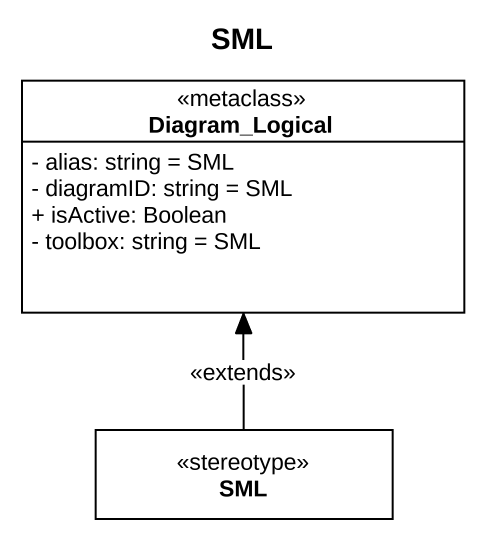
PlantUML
@startuml
title SML
hide circle
hide empty members
skinparam classAttributeIconSize 0
class Diagram_Logical <<metaclass>> {
  - alias: string = SML
  - diagramID: string = SML
  + isActive: Boolean
  - toolbox: string = SML
}
class SML <<stereotype>>
SML -up-> Diagram_Logical : <<extends>>
@enduml
